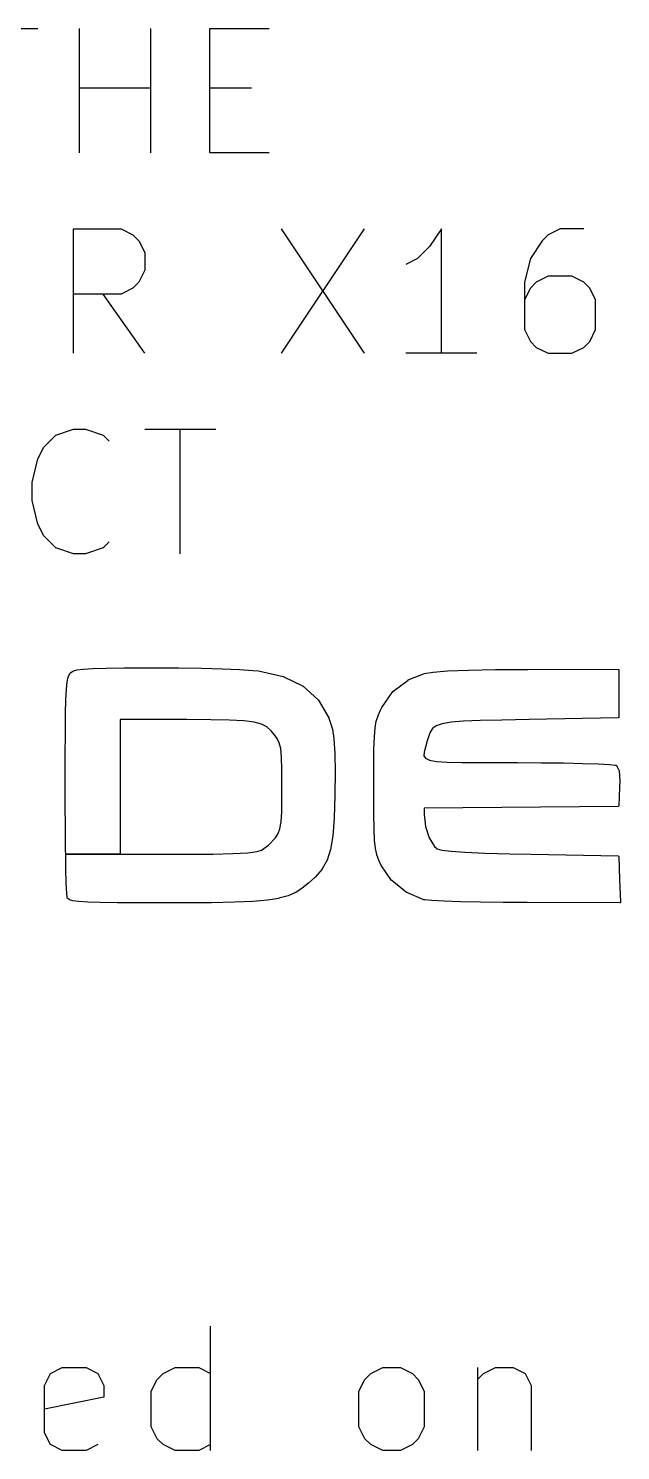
# Model space of a CAD drawing. Header units: millimetres. Extents: x 132 to 276, y -210 to -42.
# Drawn here: x 186.66 to 191.41, y -110.61 to -99.18 of the extents above; entities that cross this region are included whole.
import ezdxf

# ---------------------------------------------------------------- set-up
doc = ezdxf.new("R2010")
doc.units = ezdxf.units.MM
doc.layers.add('LYELLOW', color=51, linetype='CONTINUOUS')

msp = doc.modelspace()

# ---------------------------------------------------------------- linework, layer by layer
at = {"layer": 'LYELLOW', "linetype": 'CONTINUOUS'}
for p, q in [((186.162857, -99.184875), (186.734285, -99.184875)), ((187.067619, -100.184875), (187.067619, -99.184875)), ((187.639047, -100.184875), (187.639047, -99.184875)), ((188.115238, -100.184875), (188.115238, -99.184875)), ((188.115238, -99.184875), (188.591428, -99.184875)), ((187.067619, -99.661065), (187.639047, -99.661065)), ((188.115238, -99.661065), (188.448571, -99.661065)), ((188.591428, -100.184875), (188.115238, -100.184875)), ((187.02, -101.794819), (187.02, -100.794819)), ((187.02, -100.794819), (187.400952, -100.794819)), ((187.400952, -100.794819), (187.49619, -100.842438)), ((187.49619, -100.842438), (187.543809, -100.890057)), ((188.686667, -100.794819), (189.353333, -101.794819)), ((189.353333, -100.794819), (188.686667, -101.794819)), ((189.972381, -100.794819), (189.877143, -100.937676)), ((189.972381, -101.794819), (189.972381, -100.794819)), ((190.829524, -100.842438), (190.781905, -100.890057)), ((190.924762, -100.794819), (190.829524, -100.842438)), ((191.115238, -100.794819), (190.924762, -100.794819)), ((187.543809, -100.890057), (187.591428, -100.985295)), ((187.591428, -100.985295), (187.591428, -101.128152)), ((189.877143, -100.937676), (189.781905, -101.032914)), ((190.781905, -100.890057), (190.686667, -101.032914)), ((189.781905, -101.032914), (189.686667, -101.080533)), ((190.686667, -101.032914), (190.639048, -101.22339)), ((187.543809, -101.22339), (187.49619, -101.271009)), ((187.591428, -101.128152), (187.543809, -101.22339)), ((190.639048, -101.22339), (190.639048, -101.604342)), ((190.734286, -101.22339), (190.686667, -101.271009)), ((190.829524, -101.175771), (190.734286, -101.22339)), ((191.02, -101.175771), (190.829524, -101.175771)), ((191.115238, -101.22339), (191.02, -101.175771)), ((191.162857, -101.271009), (191.115238, -101.22339)), ((187.400952, -101.318628), (187.02, -101.318628)), ((187.591428, -101.794819), (187.258095, -101.318628)), ((187.49619, -101.271009), (187.400952, -101.318628)), ((190.686667, -101.271009), (190.639048, -101.366247)), ((191.210476, -101.366247), (191.162857, -101.271009)), ((191.210476, -101.604342), (191.210476, -101.366247)), ((190.639048, -101.604342), (190.686667, -101.69958)), ((191.162857, -101.69958), (191.210476, -101.604342)), ((190.258095, -101.794819), (189.686667, -101.794819)), ((190.686667, -101.69958), (190.734286, -101.7472)), ((190.734286, -101.7472), (190.829524, -101.794819)), ((190.829524, -101.794819), (191.02, -101.794819)), ((191.02, -101.794819), (191.115238, -101.7472)), ((191.115238, -101.7472), (191.162857, -101.69958)), ((186.781905, -102.54762), (186.877143, -102.452382)), ((186.877143, -102.452382), (187.02, -102.404763)), ((187.02, -102.404763), (187.115238, -102.404763)), ((187.115238, -102.404763), (187.258095, -102.452382)), ((187.258095, -102.452382), (187.305714, -102.500001)), ((187.591429, -102.404763), (188.162857, -102.404763)), ((187.877143, -103.404763), (187.877143, -102.404763)), ((186.734286, -102.642858), (186.781905, -102.54762)), ((186.686667, -102.833334), (186.734286, -102.642858)), ((186.686667, -102.976191), (186.686667, -102.833334)), ((186.734286, -103.166667), (186.686667, -102.976191)), ((186.781905, -103.261905), (186.734286, -103.166667)), ((186.877143, -103.357144), (186.781905, -103.261905)), ((187.02, -103.404763), (186.877143, -103.357144)), ((187.258095, -103.357144), (187.115238, -103.404763)), ((187.305714, -103.309524), (187.258095, -103.357144)), ((187.115238, -103.404763), (187.02, -103.404763)), ((186.969009, -104.434758), (186.976538, -104.396721)), ((186.976538, -104.396721), (186.976727, -104.396262)), ((186.976727, -104.396262), (186.976823, -104.395781)), ((186.976823, -104.395781), (186.98636, -104.372727)), ((186.98636, -104.372727), (186.986736, -104.372163)), ((186.986736, -104.372163), (186.987041, -104.371559)), ((186.987041, -104.371559), (186.994175, -104.362434)), ((186.994175, -104.362434), (186.994768, -104.361923)), ((186.994768, -104.361923), (186.995323, -104.361365)), ((186.995323, -104.361365), (187.013916, -104.348859)), ((187.013916, -104.348859), (187.014595, -104.348575)), ((187.014595, -104.348575), (187.015251, -104.348224)), ((187.015251, -104.348224), (187.046899, -104.338596)), ((187.046899, -104.338596), (187.04729, -104.338557)), ((187.04729, -104.338557), (187.047661, -104.338428)), ((187.047661, -104.338428), (187.098356, -104.331332)), ((187.098356, -104.331332), (187.098543, -104.331342)), ((187.098543, -104.331342), (187.098726, -104.331294)), ((187.098726, -104.331294), (187.174457, -104.326387)), ((187.174457, -104.326387), (187.174548, -104.326399)), ((187.174548, -104.326399), (187.174637, -104.326379)), ((187.174637, -104.326379), (187.281393, -104.323315)), ((187.281393, -104.323315), (187.281437, -104.323322)), ((187.281437, -104.323322), (187.281482, -104.323313)), ((187.281482, -104.323313), (187.425253, -104.321747)), ((187.425253, -104.321747), (187.425275, -104.321751)), ((187.425275, -104.321751), (187.425296, -104.321747)), ((187.425296, -104.321747), (187.612071, -104.321334)), ((187.612071, -104.321334), (187.612079, -104.321335)), ((187.612079, -104.321335), (187.612087, -104.321334)), ((187.612087, -104.321334), (187.677568, -104.321384)), ((187.677568, -104.321384), (187.677581, -104.321386)), ((187.677581, -104.321386), (187.677596, -104.321384)), ((187.677596, -104.321384), (187.865009, -104.322584)), ((187.865009, -104.322584), (187.865034, -104.322589)), ((187.865034, -104.322589), (187.865058, -104.322585)), ((187.865058, -104.322585), (188.046546, -104.325532)), ((188.046546, -104.325532), (188.046571, -104.325537)), ((188.046571, -104.325537), (188.046598, -104.325533)), ((188.046598, -104.325533), (188.212486, -104.329934)), ((188.212486, -104.329934), (188.212518, -104.329941)), ((188.212518, -104.329941), (188.212552, -104.329936)), ((188.212552, -104.329936), (188.353168, -104.335499)), ((188.353168, -104.335499), (188.353219, -104.335511)), ((188.353219, -104.335511), (188.353274, -104.335504)), ((188.353274, -104.335504), (188.458942, -104.341936)), ((188.458942, -104.341936), (188.459034, -104.34196)), ((188.459034, -104.34196), (188.45913, -104.341951)), ((188.45913, -104.341951), (188.503865, -104.346378)), ((188.503865, -104.346378), (188.504159, -104.346467)), ((188.504159, -104.346467), (188.504467, -104.346475)), ((188.504467, -104.346475), (188.702291, -104.39088)), ((188.702291, -104.39088), (188.702819, -104.391114)), ((188.702819, -104.391114), (188.703375, -104.391259)), ((188.703375, -104.391259), (188.862455, -104.468305)), ((189.583475, -104.511773), (189.70517, -104.419743)), ((189.70517, -104.419743), (189.705766, -104.419454)), ((189.705766, -104.419454), (189.70632, -104.419092)), ((189.70632, -104.419092), (189.83672, -104.366643)), ((189.83672, -104.366643), (189.837258, -104.366541)), ((189.837258, -104.366541), (189.83777, -104.366349)), ((189.83777, -104.366349), (189.904778, -104.355269)), ((189.904778, -104.355269), (189.905005, -104.355276)), ((189.905005, -104.355276), (189.905223, -104.355216)), ((189.905223, -104.355216), (190.022342, -104.34651)), ((190.022342, -104.34651), (190.022434, -104.346521)), ((190.022434, -104.346521), (190.022524, -104.3465)), ((190.022524, -104.3465), (190.189912, -104.340164)), ((190.189912, -104.340164), (190.18996, -104.340171)), ((190.18996, -104.340171), (190.19001, -104.340161)), ((190.19001, -104.340161), (190.407829, -104.336188)), ((190.407829, -104.336188), (190.407858, -104.336193)), ((190.407858, -104.336193), (190.407889, -104.336187)), ((190.407889, -104.336187), (190.666569, -104.334586)), ((190.666569, -104.334586), (190.66658, -104.334588)), ((190.66658, -104.334588), (190.666591, -104.334586)), ((190.666591, -104.334586), (191.390491, -104.3333)), ((191.390491, -104.3333), (191.392405, -104.333678)), ((191.392405, -104.333678), (191.392408, -104.333681)), ((191.392408, -104.333681), (191.392413, -104.333681)), ((191.392413, -104.333681), (191.39391, -104.335178)), ((191.39391, -104.335178), (191.395115, -104.336379)), ((191.395115, -104.336379), (191.395115, -104.336383)), ((191.395115, -104.336383), (191.395119, -104.336387)), ((191.395119, -104.336387), (191.3955, -104.3383)), ((191.3955, -104.3383), (191.3955, -104.7193)), ((186.958979, -104.576971), (186.963173, -104.493616)), ((186.963173, -104.493616), (186.963203, -104.493497)), ((186.963191, -104.493375), (186.968938, -104.435237)), ((186.963203, -104.493497), (186.963191, -104.493375)), ((186.968938, -104.435237), (186.969009, -104.435002)), ((186.969009, -104.435002), (186.969009, -104.434758)), ((188.862455, -104.468305), (188.863029, -104.46874)), ((188.863029, -104.46874), (188.863642, -104.469109)), ((188.863642, -104.469109), (188.984504, -104.579208)), ((189.494091, -104.640288), (189.582382, -104.512912)), ((189.582382, -104.512912), (189.582951, -104.512362)), ((189.582951, -104.512362), (189.583475, -104.511773)), ((186.956109, -104.690784), (186.958975, -104.577096)), ((186.958975, -104.577096), (186.958988, -104.577035)), ((186.958988, -104.577035), (186.958979, -104.576971)), ((188.984504, -104.579208), (188.98496, -104.579826)), ((188.98496, -104.579826), (188.985463, -104.580398)), ((188.985463, -104.580398), (189.068634, -104.723967)), ((189.483227, -104.662181), (189.493716, -104.640923)), ((189.493716, -104.640923), (189.493944, -104.640626)), ((189.493944, -104.640626), (189.494091, -104.640288)), ((186.95434, -104.839988), (186.95562, -104.73194)), ((186.95562, -104.731939), (186.956107, -104.690851)), ((186.95562, -104.73194), (186.95562, -104.731939)), ((186.956107, -104.690851), (186.956114, -104.690815)), ((186.956114, -104.690815), (186.956109, -104.690784)), ((187.929731, -104.737373), (187.395, -104.737003)), ((187.395, -104.737003), (187.395, -105.819196)), ((187.929732, -104.737374), (187.929731, -104.737373)), ((188.123101, -104.738072), (187.929732, -104.737374)), ((188.273011, -104.740749), (188.123101, -104.738072)), ((188.385973, -104.746711), (188.273011, -104.740749)), ((188.468828, -104.757235), (188.385973, -104.746711)), ((188.528505, -104.773523), (188.468828, -104.757235)), ((189.068634, -104.723967), (189.068806, -104.724473)), ((189.068806, -104.724473), (189.069065, -104.724937)), ((189.069065, -104.724937), (189.097984, -104.814504)), ((189.440451, -104.80418), (189.449912, -104.750721)), ((189.449912, -104.750721), (189.450029, -104.75042)), ((189.450029, -104.75042), (189.450064, -104.750097)), ((189.450064, -104.750097), (189.4639, -104.705974)), ((189.4639, -104.705974), (189.464036, -104.705723)), ((189.464036, -104.705723), (189.464098, -104.70545)), ((189.464098, -104.70545), (189.483138, -104.662372)), ((189.483138, -104.662372), (189.483199, -104.662285)), ((189.483199, -104.662285), (189.483227, -104.662181)), ((190.050484, -104.758956), (189.979368, -104.770749)), ((190.150317, -104.75083), (190.050484, -104.758956)), ((190.284302, -104.745245), (190.150317, -104.75083)), ((190.457996, -104.741028), (190.284302, -104.745245)), ((190.457998, -104.741027), (190.457996, -104.741028)), ((190.676892, -104.736999), (190.457998, -104.741027)), ((191.390589, -104.724299), (190.676892, -104.736998)), ((190.676892, -104.736998), (190.676892, -104.736999)), ((191.392334, -104.723919), (191.390589, -104.724299)), ((191.392413, -104.723919), (191.392334, -104.723919)), ((191.392434, -104.723897), (191.392413, -104.723919)), ((191.392495, -104.723884), (191.392434, -104.723897)), ((191.393795, -104.722536), (191.392495, -104.723884)), ((191.395119, -104.721213), (191.393795, -104.722536)), ((191.39513, -104.721152), (191.395119, -104.721213)), ((191.395152, -104.721131), (191.39513, -104.721152)), ((191.3955, -104.7193), (191.39515, -104.721054)), ((191.39515, -104.721054), (191.395152, -104.721131)), ((186.953447, -105.029727), (186.95434, -104.840024)), ((186.954343, -104.840006), (186.95434, -104.839988)), ((186.95434, -104.840024), (186.954343, -104.840006)), ((188.572158, -104.796748), (188.528505, -104.773523)), ((188.607239, -104.828417), (188.572158, -104.796748)), ((188.640843, -104.870207), (188.607239, -104.828417)), ((188.65395, -104.889173), (188.640843, -104.870207)), ((189.097984, -104.814504), (189.098031, -104.814917)), ((189.098031, -104.814917), (189.098173, -104.815312)), ((189.098173, -104.815312), (189.109231, -104.890502)), ((189.431266, -104.972982), (189.434463, -104.875973)), ((189.434463, -104.875973), (189.434491, -104.87585)), ((189.434477, -104.875723), (189.440392, -104.804636)), ((189.434491, -104.87585), (189.434477, -104.875723)), ((189.440392, -104.804636), (189.440456, -104.804413)), ((189.440456, -104.804413), (189.440451, -104.80418)), ((189.868077, -104.876153), (189.859187, -104.907561)), ((189.881895, -104.838158), (189.868077, -104.876153)), ((189.901166, -104.809167), (189.881895, -104.838158)), ((189.931543, -104.787194), (189.901166, -104.809167)), ((189.979368, -104.770749), (189.931543, -104.787194)), ((188.671304, -104.924455), (188.65395, -104.889173)), ((188.68267, -104.970885), (188.671304, -104.924455)), ((188.689299, -105.038745), (188.68267, -104.970885)), ((189.109231, -104.890502), (189.10922, -104.890716)), ((189.10922, -104.890716), (189.109275, -104.890925)), ((189.109275, -104.890925), (189.116449, -105.008539)), ((189.429952, -105.10432), (189.431263, -104.973097)), ((189.431263, -104.973097), (189.431275, -104.973038)), ((189.431275, -104.973038), (189.431266, -104.972982)), ((189.844043, -104.958787), (189.833701, -104.998778)), ((189.859171, -104.907616), (189.844043, -104.958787)), ((189.859173, -104.907587), (189.859171, -104.907616)), ((189.859187, -104.907561), (189.859173, -104.907587)), ((186.9532, -105.265131), (186.953447, -105.029746)), ((186.953448, -105.029736), (186.953447, -105.029727)), ((186.953447, -105.029746), (186.953448, -105.029736)), ((188.692362, -105.137923), (188.689299, -105.038745)), ((189.116449, -105.008539), (189.116434, -105.008643)), ((189.116434, -105.008643), (189.116457, -105.008745)), ((189.116457, -105.008745), (189.119441, -105.160534)), ((189.4297, -105.278093), (189.429952, -105.104363)), ((189.429956, -105.104342), (189.429952, -105.10432)), ((189.429952, -105.104363), (189.429956, -105.104342)), ((189.833701, -104.998778), (189.832848, -105.027985)), ((189.832848, -105.027985), (189.844972, -105.048491)), ((189.844972, -105.048491), (189.876106, -105.063636)), ((189.876106, -105.063636), (189.932688, -105.073862)), ((189.932688, -105.073862), (190.019184, -105.079757)), ((190.019184, -105.079757), (190.140266, -105.082433)), ((190.140266, -105.082433), (190.300683, -105.083099)), ((190.300683, -105.083099), (190.505344, -105.082987)), ((190.505344, -105.082987), (190.505345, -105.082987)), ((190.505345, -105.082987), (190.505347, -105.082987)), ((190.505347, -105.082987), (190.58405, -105.082988)), ((190.58405, -105.082988), (190.584059, -105.082989)), ((190.584059, -105.082989), (190.58407, -105.082988)), ((190.58407, -105.082988), (190.776099, -105.083771)), ((190.776099, -105.083771), (190.776116, -105.083774)), ((190.776116, -105.083774), (190.776135, -105.083771)), ((190.776135, -105.083771), (190.952411, -105.085795)), ((190.952411, -105.085795), (190.952432, -105.085799)), ((190.952432, -105.085799), (190.952453, -105.085796)), ((190.952453, -105.085796), (191.106369, -105.088882)), ((191.106369, -105.088882), (191.106399, -105.088888)), ((191.106399, -105.088888), (191.106428, -105.088884)), ((191.106428, -105.088884), (191.231382, -105.092854)), ((191.231382, -105.092854), (191.231431, -105.092865)), ((191.231431, -105.092865), (191.231484, -105.092858)), ((191.231484, -105.092858), (191.32087, -105.097532)), ((191.32087, -105.097532), (191.32101, -105.097567)), ((191.32101, -105.097567), (191.321156, -105.097555)), ((191.321156, -105.097555), (191.368372, -105.102754)), ((191.368372, -105.102754), (191.368879, -105.102914)), ((191.368879, -105.102914), (191.369407, -105.102981)), ((191.369407, -105.102981), (191.374417, -105.104652)), ((191.374417, -105.104652), (191.375868, -105.105478)), ((191.375868, -105.105478), (191.375989, -105.105515)), ((191.375989, -105.105515), (191.37604, -105.105577)), ((191.37604, -105.105577), (191.376112, -105.105618)), ((191.376112, -105.105618), (191.376168, -105.105731)), ((191.376168, -105.105731), (191.377234, -105.107016)), ((191.377234, -105.107016), (191.397787, -105.145016)), ((188.6931, -105.278087), (188.692362, -105.137923)), ((189.119442, -105.160676), (189.117932, -105.338395)), ((189.119441, -105.160534), (189.119428, -105.160604)), ((189.119428, -105.160604), (189.119442, -105.160676)), ((191.397787, -105.145016), (191.397812, -105.145099)), ((191.397812, -105.145099), (191.397843, -105.145125)), ((191.397843, -105.145125), (191.39809, -105.145999)), ((191.39809, -105.145999), (191.398362, -105.14688)), ((191.398362, -105.14688), (191.39835, -105.146918)), ((191.39835, -105.146918), (191.398374, -105.147002)), ((191.398374, -105.147002), (191.404789, -105.228336)), ((186.953201, -105.265137), (186.9532, -105.265131)), ((186.9532, -105.265144), (186.953201, -105.265137)), ((186.953434, -105.415219), (186.9532, -105.265144)), ((188.692888, -105.363871), (188.6931, -105.278087)), ((189.4297, -105.278097), (189.4297, -105.278093)), ((189.4297, -105.278102), (189.4297, -105.278097)), ((189.429719, -105.337124), (189.4297, -105.278102)), ((189.42972, -105.337131), (189.429719, -105.337124)), ((189.429719, -105.337139), (189.42972, -105.337131)), ((189.430279, -105.497362), (189.429719, -105.337139)), ((191.403229, -105.280714), (191.395493, -105.430757)), ((191.403234, -105.280607), (191.403221, -105.280661)), ((191.403221, -105.280661), (191.403229, -105.280714)), ((191.404802, -105.22888), (191.403234, -105.280607)), ((191.404789, -105.228336), (191.404756, -105.228609)), ((191.404756, -105.228609), (191.404802, -105.22888)), ((186.953435, -105.415228), (186.953434, -105.415219)), ((186.953434, -105.415238), (186.953435, -105.415228)), ((186.954477, -105.610237), (186.953434, -105.415238)), ((188.690977, -105.479387), (188.692888, -105.363871)), ((189.117792, -105.34502), (189.111946, -105.528888)), ((189.117794, -105.344966), (189.117787, -105.344994)), ((189.117787, -105.344994), (189.117792, -105.34502)), ((189.117931, -105.338459), (189.117794, -105.344966)), ((189.117932, -105.338395), (189.117925, -105.338427)), ((189.117925, -105.338427), (189.117931, -105.338459)), ((191.390543, -105.4355), (189.833412, -105.448891)), ((189.833412, -105.448891), (189.83354, -105.500407)), ((191.391978, -105.4352), (191.390543, -105.4355)), ((191.392173, -105.435211), (191.391978, -105.4352)), ((191.392246, -105.435145), (191.392173, -105.435211)), ((191.392453, -105.435102), (191.392246, -105.435145)), ((191.393701, -105.433831), (191.392453, -105.435102)), ((191.395014, -105.432648), (191.393701, -105.433831)), ((191.395065, -105.432444), (191.395014, -105.432648)), ((191.395136, -105.432373), (191.395065, -105.432444)), ((191.395493, -105.430757), (191.395134, -105.432173)), ((191.395134, -105.432173), (191.395136, -105.432373)), ((188.676822, -105.613841), (188.686023, -105.559455)), ((188.686023, -105.559455), (188.690977, -105.479387)), ((189.111936, -105.529096), (189.101494, -105.67113)), ((189.111946, -105.528888), (189.111922, -105.528988)), ((189.111922, -105.528988), (189.111936, -105.529096)), ((189.430285, -105.497394), (189.430279, -105.497362)), ((189.43028, -105.497425), (189.430285, -105.497394)), ((189.432203, -105.617673), (189.43028, -105.497425)), ((189.83354, -105.500407), (189.845355, -105.597137)), ((186.954479, -105.610248), (186.954477, -105.610237)), ((186.954477, -105.610261), (186.954479, -105.610248)), ((186.956257, -105.785534), (186.954477, -105.610261)), ((188.640734, -105.686143), (188.662224, -105.652583)), ((188.662224, -105.652583), (188.676822, -105.613841)), ((189.101442, -105.671564), (189.083741, -105.780693)), ((189.101494, -105.67113), (189.101434, -105.671345)), ((189.101434, -105.671345), (189.101442, -105.671564)), ((189.432218, -105.617745), (189.432203, -105.617673)), ((189.432207, -105.617823), (189.432218, -105.617745)), ((189.436286, -105.706358), (189.432207, -105.617823)), ((189.845355, -105.597137), (189.875591, -105.688199)), ((186.95626, -105.78555), (186.956257, -105.785534)), ((186.956258, -105.785564), (186.95626, -105.78555)), ((186.956802, -105.819196), (186.956258, -105.785564)), ((188.494853, -105.79743), (188.528293, -105.787528)), ((188.528293, -105.787528), (188.585695, -105.745348)), ((188.585695, -105.745348), (188.640609, -105.686312)), ((188.640609, -105.686312), (188.640734, -105.686143)), ((189.083562, -105.781435), (189.055939, -105.866589)), ((189.083607, -105.781051), (189.083562, -105.781435)), ((189.083741, -105.780693), (189.083607, -105.781051)), ((189.436323, -105.70651), (189.436286, -105.706358)), ((189.43631, -105.706664), (189.436323, -105.70651)), ((189.443331, -105.771753), (189.43631, -105.706664)), ((189.443409, -105.772004), (189.443331, -105.771753)), ((189.443414, -105.77227), (189.443409, -105.772004)), ((189.45417, -105.822171), (189.443414, -105.77227)), ((189.875591, -105.688199), (189.917076, -105.755676)), ((189.917076, -105.755676), (189.939879, -105.774948)), ((189.939879, -105.774948), (189.976477, -105.785624)), ((189.976477, -105.785624), (190.050217, -105.795039)), ((190.050217, -105.795039), (190.163599, -105.803084)), ((186.956884, -105.824281), (186.956802, -105.819196)), ((186.956802, -105.819196), (187.395, -105.819196)), ((187.395, -105.819196), (186.956802, -105.819196)), ((186.958669, -105.934895), (186.956884, -105.824281)), ((187.395, -105.819196), (187.929716, -105.818825)), ((187.929716, -105.818825), (187.929717, -105.818825)), ((187.929717, -105.818825), (188.139321, -105.817445)), ((188.139321, -105.817445), (188.30135, -105.813518)), ((188.30135, -105.813518), (188.418838, -105.806889)), ((188.418838, -105.806889), (188.494853, -105.79743)), ((189.05552, -105.867534), (189.015311, -105.937643)), ((189.055685, -105.867041), (189.05552, -105.867534)), ((189.055939, -105.866589), (189.055685, -105.867041)), ((189.454299, -105.82247), (189.45417, -105.822171)), ((189.454347, -105.822793), (189.454299, -105.82247)), ((189.469625, -105.865775), (189.454347, -105.822793)), ((189.469744, -105.865975), (189.469625, -105.865775)), ((189.469801, -105.866207), (189.469744, -105.865975)), ((189.490392, -105.910531), (189.469801, -105.866207)), ((190.163599, -105.803084), (190.319532, -105.809902)), ((190.319532, -105.809902), (190.521076, -105.81567)), ((190.521076, -105.81567), (190.692103, -105.819201)), ((190.692103, -105.819201), (190.692104, -105.819201)), ((190.692104, -105.819201), (191.39059, -105.831901)), ((191.39059, -105.831901), (191.392028, -105.832214)), ((191.392028, -105.832214), (191.392224, -105.832207)), ((191.392224, -105.832207), (191.392295, -105.832273)), ((191.392295, -105.832273), (191.392496, -105.832317)), ((191.392496, -105.832317), (191.393727, -105.833593)), ((191.393727, -105.833593), (191.395038, -105.834802)), ((191.395038, -105.834802), (191.395086, -105.835001)), ((191.395086, -105.835001), (191.395153, -105.835071)), ((191.395153, -105.835071), (191.395149, -105.835263)), ((191.395149, -105.835263), (191.395496, -105.836698)), ((191.395496, -105.836698), (191.402958, -106.020847)), ((186.958673, -105.934917), (186.958669, -105.934895)), ((186.95867, -105.93494), (186.958673, -105.934917)), ((186.961604, -106.052118), (186.95867, -105.93494)), ((188.95892, -106.002812), (188.906556, -106.051428)), ((188.95908, -106.00259), (188.95892, -106.002812)), ((188.959297, -106.002422), (188.95908, -106.00259)), ((189.014753, -105.938429), (188.959297, -106.002422)), ((189.014993, -105.938007), (189.014753, -105.938429)), ((189.015311, -105.937643), (189.014993, -105.938007)), ((189.490649, -105.910882), (189.490392, -105.910531)), ((189.490824, -105.911283), (189.490649, -105.910882)), ((189.573107, -106.029416), (189.490824, -105.911283)), ((191.402958, -106.020847), (191.402958, -106.020848)), ((191.402958, -106.020848), (191.410421, -106.204997)), ((186.961613, -106.052161), (186.961604, -106.052118)), ((186.961607, -106.052205), (186.961613, -106.052161)), ((186.964959, -106.131012), (186.961607, -106.052205)), ((186.964996, -106.131167), (186.964959, -106.131012)), ((186.964982, -106.131332), (186.964996, -106.131167)), ((186.968645, -106.165554), (186.964982, -106.131332)), ((188.802526, -106.126644), (188.742752, -106.152964)), ((188.802839, -106.126424), (188.802526, -106.126644)), ((188.803198, -106.126285), (188.802839, -106.126424)), ((188.855416, -106.09301), (188.803198, -106.126285)), ((188.855628, -106.092806), (188.855416, -106.09301)), ((188.855885, -106.092671), (188.855628, -106.092806)), ((188.90631, -106.051642), (188.855885, -106.092671)), ((188.906415, -106.051514), (188.90631, -106.051642)), ((188.906556, -106.051428), (188.906415, -106.051514)), ((189.573613, -106.029902), (189.573107, -106.029416)), ((189.57406, -106.030441), (189.573613, -106.029902)), ((189.692933, -106.126876), (189.57406, -106.030441)), ((189.693569, -106.127211), (189.692933, -106.126876)), ((189.694168, -106.127612), (189.693569, -106.127211)), ((189.832469, -106.184952), (189.694168, -106.127612)), ((186.96892, -106.166432), (186.968645, -106.165554)), ((186.969172, -106.167311), (186.96892, -106.166432)), ((186.971531, -106.171892), (186.969172, -106.167311)), ((186.971589, -106.171966), (186.971531, -106.171892)), ((186.971595, -106.172012), (186.971589, -106.171966)), ((186.972181, -106.172709), (186.971595, -106.172012)), ((186.972745, -106.173419), (186.972181, -106.172709)), ((186.972788, -106.173432), (186.972745, -106.173419)), ((186.97285, -106.173506), (186.972788, -106.173432)), ((186.985968, -106.184011), (186.97285, -106.173506)), ((186.986803, -106.184444), (186.985968, -106.184011)), ((186.987644, -106.184894), (186.986803, -106.184444)), ((187.014852, -106.19314), (186.987644, -106.184894)), ((187.015252, -106.193179), (187.014852, -106.19314)), ((187.015637, -106.193311), (187.015252, -106.193179)), ((187.062179, -106.199561), (187.015637, -106.193311)), ((187.062357, -106.199549), (187.062179, -106.199561)), ((187.062527, -106.199595), (187.062357, -106.199549)), ((187.133647, -106.204116), (187.062527, -106.199595)), ((187.13373, -106.204104), (187.133647, -106.204116)), ((187.133813, -106.204124), (187.13373, -106.204104)), ((187.234755, -106.207178), (187.133813, -106.204124)), ((187.234796, -106.207171), (187.234755, -106.207178)), ((187.234838, -106.20718), (187.234796, -106.207171)), ((187.370847, -106.209034), (187.234838, -106.20718)), ((187.370869, -106.209029), (187.370847, -106.209034)), ((187.370889, -106.209034), (187.370869, -106.209029)), ((187.547208, -106.209952), (187.370889, -106.209034)), ((187.547218, -106.20995), (187.547208, -106.209952)), ((187.547228, -106.209952), (187.547218, -106.20995)), ((187.769101, -106.2102), (187.547228, -106.209952)), ((187.769106, -106.210198), (187.769101, -106.2102)), ((187.769112, -106.2102), (187.769106, -106.210198)), ((187.900769, -106.210062), (187.769112, -106.2102)), ((187.900781, -106.210059), (187.900769, -106.210062)), ((187.900795, -106.210062), (187.900781, -106.210059)), ((188.126901, -106.20867), (187.900795, -106.210062)), ((188.126934, -106.208663), (188.126901, -106.20867)), ((188.126967, -106.208669), (188.126934, -106.208663)), ((188.310946, -106.205122), (188.126967, -106.208669)), ((188.311007, -106.205108), (188.310946, -106.205122)), ((188.31107, -106.205118), (188.311007, -106.205108)), ((188.458685, -106.198616), (188.31107, -106.205118)), ((188.458791, -106.198589), (188.458685, -106.198616)), ((188.458902, -106.198602), (188.458791, -106.198589)), ((188.575913, -106.188346), (188.458902, -106.198602)), ((188.576086, -106.188295), (188.575913, -106.188346)), ((188.576269, -106.188302), (188.576086, -106.188295)), ((188.668439, -106.173491), (188.576269, -106.188302)), ((188.668699, -106.173394), (188.668439, -106.173491)), ((188.668976, -106.173374), (188.668699, -106.173394)), ((188.742067, -106.153208), (188.668976, -106.173374)), ((188.742395, -106.153043), (188.742067, -106.153208)), ((188.742752, -106.152964), (188.742395, -106.153043)), ((189.832972, -106.185052), (189.832469, -106.184952)), ((189.833448, -106.185245), (189.832972, -106.185052)), ((189.839191, -106.186339), (189.833448, -106.185245)), ((189.839435, -106.186336), (189.839191, -106.186339)), ((189.839676, -106.186408), (189.839435, -106.186336)), ((189.895656, -106.191488), (189.839676, -106.186408)), ((189.895764, -106.191476), (189.895656, -106.191488)), ((189.895867, -106.191502), (189.895764, -106.191476)), ((189.993873, -106.196222), (189.895867, -106.191502)), ((189.993913, -106.196216), (189.993873, -106.196222)), ((189.993956, -106.196226), (189.993913, -106.196216)), ((190.126734, -106.20039), (189.993956, -106.196226)), ((190.12676, -106.200385), (190.126734, -106.20039)), ((190.126785, -106.200391), (190.12676, -106.200385)), ((190.287086, -106.203805), (190.126785, -106.200391)), ((190.287104, -106.203801), (190.287086, -106.203805)), ((190.287125, -106.203806), (190.287104, -106.203801)), ((190.467699, -106.206273), (190.287125, -106.203806)), ((190.467716, -106.206269), (190.467699, -106.206273)), ((190.467733, -106.206273), (190.467716, -106.206269)), ((190.661328, -106.2076), (190.467733, -106.206273)), ((190.661336, -106.207598), (190.661328, -106.2076)), ((190.661345, -106.2076), (190.661336, -106.207598)), ((191.405408, -106.2102), (190.661345, -106.2076)), ((191.407322, -106.209826), (191.405408, -106.2102)), ((191.407405, -106.209742), (191.407322, -106.209826)), ((191.407523, -106.209738), (191.407405, -106.209742)), ((191.408744, -106.208413), (191.407523, -106.209738)), ((191.410038, -106.207129), (191.408744, -106.208413)), ((191.410118, -106.206924), (191.410038, -106.20701)), ((191.410038, -106.20701), (191.410038, -106.207129)), ((191.410421, -106.204997), (191.410118, -106.206924)), ((188.120477, -110.609847), (188.120477, -109.609847)), ((186.787144, -110.086037), (186.834763, -109.990799)), ((186.834763, -109.990799), (186.930001, -109.94318)), ((186.930001, -109.94318), (187.120477, -109.94318)), ((187.120477, -109.94318), (187.215715, -109.990799)), ((187.215715, -109.990799), (187.263334, -110.086037)), ((187.691906, -110.038418), (187.739525, -109.990799)), ((187.739525, -109.990799), (187.834763, -109.94318)), ((187.834763, -109.94318), (188.025239, -109.94318)), ((188.025239, -109.94318), (188.120477, -109.990799)), ((189.358573, -110.038418), (189.406192, -109.990799)), ((189.406192, -109.990799), (189.50143, -109.94318)), ((189.50143, -109.94318), (189.644287, -109.94318)), ((189.644287, -109.94318), (189.739525, -109.990799)), ((189.739525, -109.990799), (189.787144, -110.038418)), ((190.263335, -109.94318), (190.263335, -110.609847)), ((190.263335, -110.038418), (190.310954, -109.990799)), ((190.310954, -109.990799), (190.406192, -109.94318)), ((190.406192, -109.94318), (190.549049, -109.94318)), ((190.549049, -109.94318), (190.644287, -109.990799)), ((190.644287, -109.990799), (190.691906, -110.086037)), ((186.787144, -110.466989), (186.787144, -110.086037)), ((187.263334, -110.086037), (187.263334, -110.181275)), ((187.644287, -110.133656), (187.691906, -110.038418)), ((187.644287, -110.41937), (187.644287, -110.133656)), ((189.310954, -110.133656), (189.358573, -110.038418)), ((189.310954, -110.41937), (189.310954, -110.133656)), ((189.787144, -110.038418), (189.834763, -110.133656)), ((189.834763, -110.133656), (189.834763, -110.41937)), ((190.691906, -110.086037), (190.691906, -110.609847)), ((187.263334, -110.181275), (186.787144, -110.276513)), ((186.834763, -110.562228), (186.787144, -110.466989)), ((187.691906, -110.514608), (187.644287, -110.41937)), ((189.358573, -110.514608), (189.310954, -110.41937)), ((189.834763, -110.41937), (189.787144, -110.514608)), ((186.930001, -110.609847), (186.834763, -110.562228)), ((187.215715, -110.562228), (187.120477, -110.609847)), ((187.739525, -110.562228), (187.691906, -110.514608)), ((187.834763, -110.609847), (187.739525, -110.562228)), ((188.120477, -110.562228), (188.025239, -110.609847)), ((189.406192, -110.562228), (189.358573, -110.514608)), ((189.50143, -110.609847), (189.406192, -110.562228)), ((189.739525, -110.562228), (189.644287, -110.609847)), ((189.787144, -110.514608), (189.739525, -110.562228)), ((187.120477, -110.609847), (186.930001, -110.609847)), ((188.025239, -110.609847), (187.834763, -110.609847)), ((189.644287, -110.609847), (189.50143, -110.609847))]:
    msp.add_line(p, q, dxfattribs=at)

doc.saveas('drawing.dxf')
